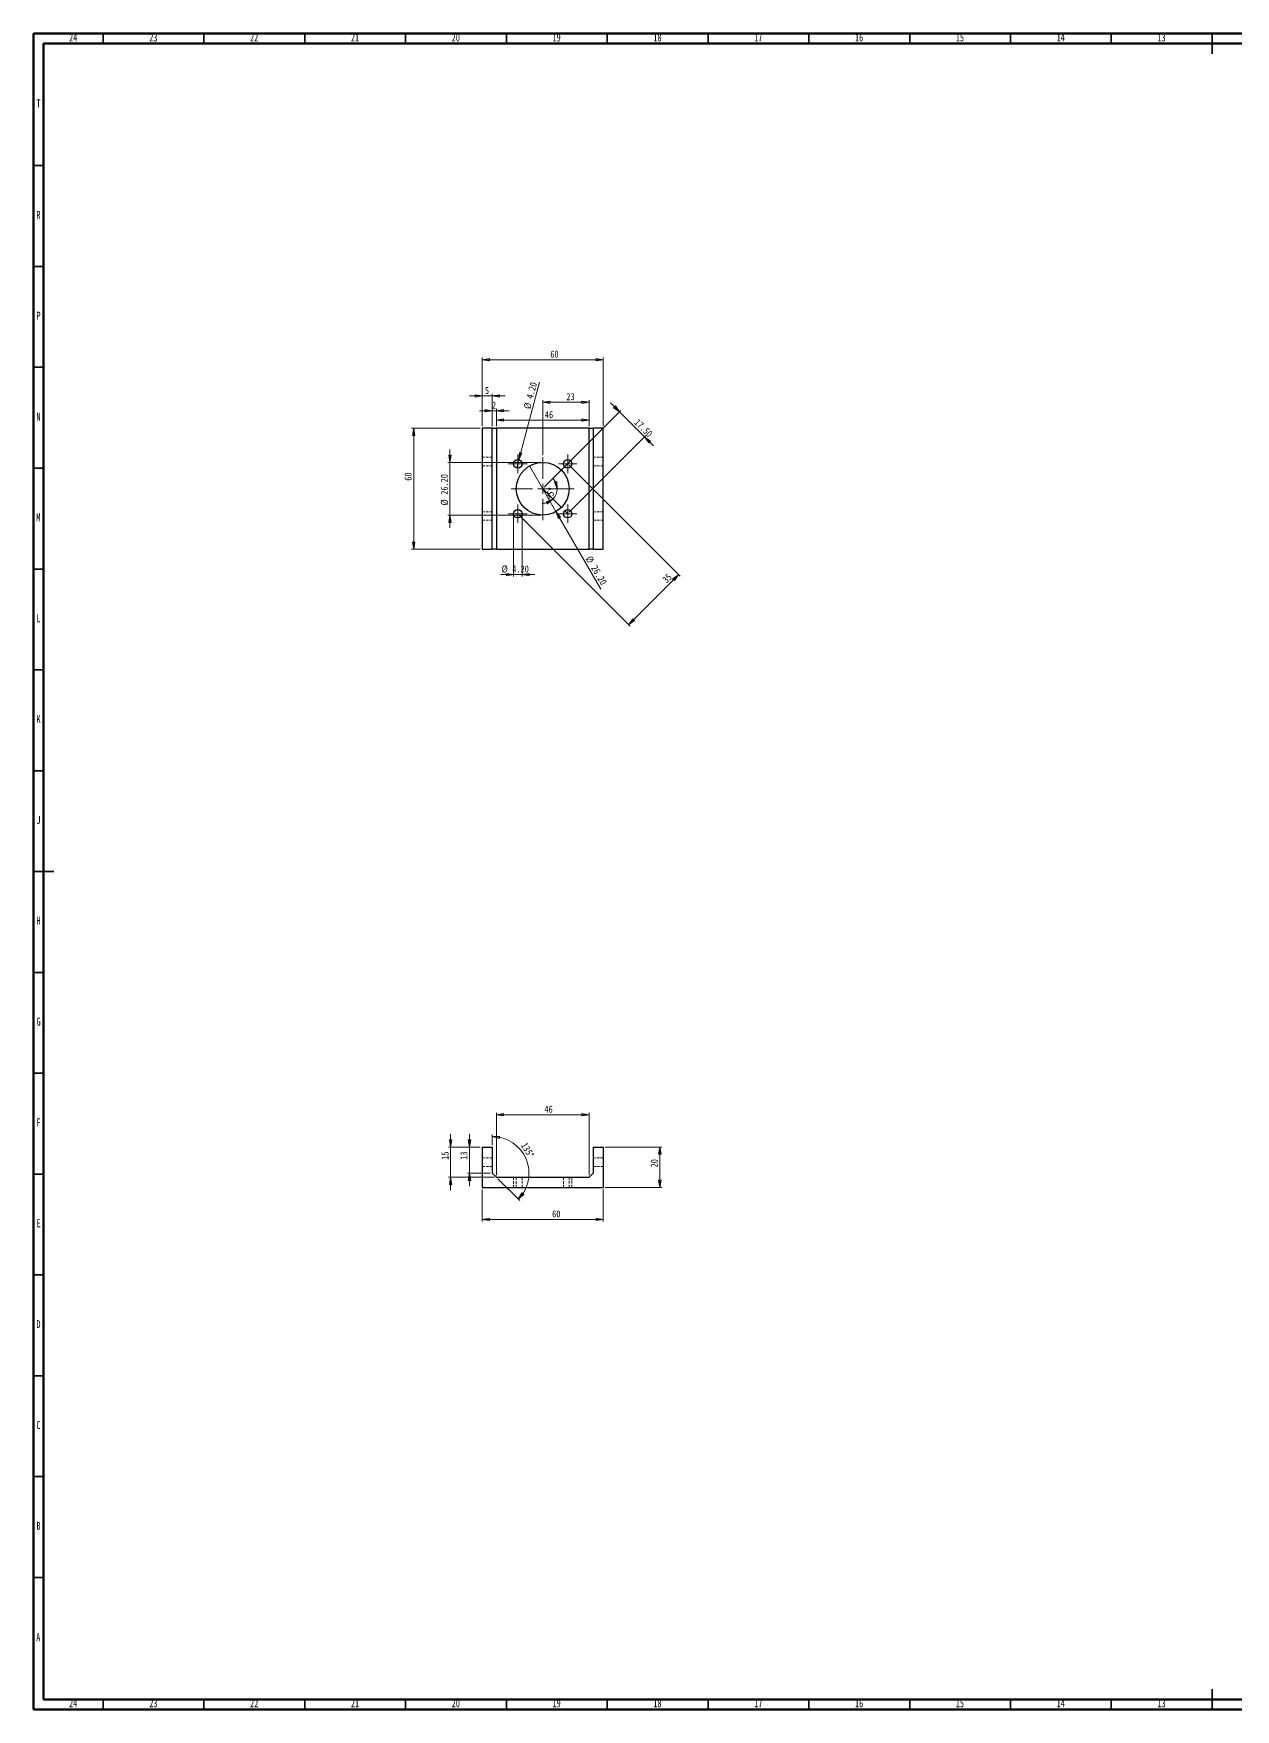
# Model space of a CAD drawing. Header units: millimetres. Extents: x 15 to 1184, y 5 to 836.
# Drawn here: x 15 to 611, y 5 to 836 of the extents above; entities that cross this region are included whole.
import ezdxf

# ---------------------------------------------------------------- set-up
doc = ezdxf.new("R2010")
doc.units = ezdxf.units.MM
doc.linetypes.add('CENTERX2', pattern=[20.32, 12.7, -2.54, 2.54, -2.54])
doc.linetypes.add('HIDDEN', pattern=[1.905, 1.27, -0.635])
doc.styles.add('SLDTEXTSTYLE2', font='TXT', dxfattribs={"width": 0.75})
doc.dimstyles.new('SLDDIMSTYLE0', dxfattribs={"dimtxt": 3.5, "dimasz": 3.556, "dimexe": 0, "dimexo": 0.0625, "dimgap": 0.875, "dimtad": 1, "dimrnd": 1e-09, "dimzin": 12, "dimdsep": 46, "dimtxsty": 'SLDTEXTSTYLE2', "dimblk1": 'CLOSED', "dimblk2": 'CLOSED', "dimsah": 1, "dimcen": 0.09, "dimadec": 0, "dimazin": 3, "dimtfac": 1, "dimtmove": 0, "dimatfit": 0, "dimldrblk": 'CLOSED', "dimfxl": 1, "dimfrac": 2, "dimtolj": 1, "dimtzin": 12, "dimarcsym": 0})
doc.dimstyles.new('SLDDIMSTYLE1', dxfattribs={"dimtxt": 3.5, "dimasz": 3.556, "dimexe": 0, "dimexo": 0.0625, "dimgap": 0.875, "dimtad": 1, "dimdec": 4, "dimzin": 12, "dimdsep": 46, "dimtxsty": 'SLDTEXTSTYLE2', "dimblk1": 'CLOSED', "dimblk2": 'CLOSED', "dimsah": 1, "dimcen": 0.09, "dimazin": 3, "dimtfac": 1, "dimtofl": 0, "dimtmove": 0, "dimatfit": 3, "dimldrblk": 'CLOSED', "dimfxl": 1, "dimfrac": 2, "dimtolj": 1, "dimtzin": 12, "dimarcsym": 0})
doc.dimstyles.new('SLDDIMSTYLE2', dxfattribs={"dimtxt": 3.5, "dimasz": 3.556, "dimexe": 0, "dimexo": 0.0625, "dimgap": 0.875, "dimtad": 1, "dimrnd": 1e-09, "dimzin": 12, "dimdsep": 46, "dimtxsty": 'SLDTEXTSTYLE2', "dimblk1": 'CLOSED', "dimblk2": 'CLOSED', "dimsah": 1, "dimcen": 0.09, "dimadec": 0, "dimazin": 3, "dimtfac": 1, "dimtofl": 0, "dimtmove": 0, "dimatfit": 3, "dimldrblk": 'CLOSED', "dimfxl": 1, "dimfrac": 2, "dimtolj": 1, "dimtzin": 12, "dimarcsym": 0})
doc.dimstyles.new('SLDDIMSTYLE3', dxfattribs={"dimtxt": 3.5, "dimasz": 3.556, "dimexe": 0, "dimexo": 0.0625, "dimgap": 0.875, "dimtad": 1, "dimrnd": 1e-09, "dimzin": 4, "dimdsep": 46, "dimtxsty": 'SLDTEXTSTYLE2', "dimblk1": 'CLOSED', "dimblk2": 'CLOSED', "dimsah": 1, "dimcen": 0.09, "dimadec": 0, "dimazin": 1, "dimtfac": 1, "dimtmove": 0, "dimatfit": 0, "dimldrblk": 'CLOSED', "dimfxl": 1, "dimfrac": 2, "dimtolj": 1, "dimtzin": 12, "dimarcsym": 0})
doc.dimstyles.new('SLDDIMSTYLE4', dxfattribs={"dimtxt": 3.5, "dimasz": 3.556, "dimexe": 0, "dimexo": 0.0625, "dimgap": 0.875, "dimtad": 1, "dimrnd": 1e-09, "dimzin": 4, "dimdsep": 46, "dimtxsty": 'SLDTEXTSTYLE2', "dimblk1": 'NONE', "dimblk2": 'CLOSED', "dimsah": 1, "dimcen": 0, "dimadec": 0, "dimazin": 1, "dimtfac": 1, "dimtmove": 0, "dimatfit": 3, "dimldrblk": 'NONE', "dimfxl": 1, "dimfrac": 2, "dimtolj": 1, "dimtzin": 12, "dimarcsym": 0})

# ---------------------------------------------------------------- blocks, each defined once
blk = doc.blocks.new('_Closed')
at = {"color": 0, "linetype": 'ByBlock', "lineweight": -2}
for p, q in [((-1, 0.166667), (0, 0)), ((-1, 0.166667), (-1, -0.166667)), ((0, 0), (-1, -0.166667)), ((0, 0), (-1, 0))]:
    blk.add_line(p, q, dxfattribs=at)
blk = doc.blocks.new('_D')
at = {"color": 7, "linetype": 'Continuous', "lineweight": 18}
for p, q in [((298.52, 283.89), (326.59, 283.89)), ((325.59, 283.89), (325.59, 263.89)), ((298.52, 263.89), (326.59, 263.89))]:
    blk.add_line(p, q, dxfattribs=at)
at = {"color": 7, "linetype": 'Continuous', "lineweight": 18, "xscale": 3.556, "yscale": 3.556}
for p, rotation in [((325.59, 283.89), 90), ((325.59, 263.89), 270)]:
    blk.add_blockref('_Closed', p, dxfattribs=dict(at, rotation=rotation))
at = {"color": 7, "linetype": 'Continuous', "lineweight": 18, "insert": (321.08, 273.77), "char_height": 3.5, "attachment_point": 1, "rotation": 90, "style": 'SLDTEXTSTYLE2'}
blk.add_mtext('20', dxfattribs=at)
blk = doc.blocks.new('_D_1')
at = {"color": 7, "linetype": 'Continuous', "lineweight": 18}
for p, q in [((236.53, 283.89), (220.84, 283.89)), ((221.84, 283.89), (221.84, 290.24)), ((221.84, 268.89), (221.84, 283.89)), ((243.53, 268.89), (220.84, 268.89)), ((221.84, 268.89), (221.84, 262.54))]:
    blk.add_line(p, q, dxfattribs=at)
at = {"color": 7, "linetype": 'Continuous', "lineweight": 18, "xscale": 3.556, "yscale": 3.556}
for p, rotation in [((221.84, 283.89), 270), ((221.84, 268.89), 90)]:
    blk.add_blockref('_Closed', p, dxfattribs=dict(at, rotation=rotation))
at = {"color": 7, "linetype": 'Continuous', "lineweight": 18, "insert": (217.32, 277.55), "char_height": 3.5, "attachment_point": 1, "rotation": 90, "style": 'SLDTEXTSTYLE2'}
blk.add_mtext('15', dxfattribs=at)
blk = doc.blocks.new('_D_2')
at = {"color": 7, "linetype": 'Continuous', "lineweight": 18}
for p, q in [((236.53, 283.89), (230.2, 283.89)), ((231.2, 283.89), (231.2, 290.24)), ((231.2, 283.89), (231.2, 270.89)), ((241.53, 270.89), (230.2, 270.89)), ((231.2, 270.89), (231.2, 264.54))]:
    blk.add_line(p, q, dxfattribs=at)
at = {"color": 7, "linetype": 'Continuous', "lineweight": 18, "xscale": 3.556, "yscale": 3.556}
for p, rotation in [((231.2, 283.89), 270), ((231.2, 270.89), 90)]:
    blk.add_blockref('_Closed', p, dxfattribs=dict(at, rotation=rotation))
at = {"color": 7, "linetype": 'Continuous', "lineweight": 18, "insert": (226.68, 277.55), "char_height": 3.5, "attachment_point": 1, "rotation": 90, "style": 'SLDTEXTSTYLE2'}
blk.add_mtext('13', dxfattribs=at)
blk = doc.blocks.new('_D_3')
at = {"color": 7, "linetype": 'Continuous', "lineweight": 18}
for p, q in [((242.53, 284.89), (242.53, 290.08)), ((245.23, 268.18), (256.1, 257.32))]:
    blk.add_line(p, q, dxfattribs=at)
blk.add_arc((242.53, 270.89), 18.19, 315, 90, dxfattribs=at)
at = {"color": 7, "linetype": 'Continuous', "lineweight": 18, "xscale": 3.556, "yscale": 3.556}
for p, rotation in [((242.53, 289.08), 174.4706575864), ((255.39, 258.02), 230.5293424136)]:
    blk.add_blockref('_Closed', p, dxfattribs=dict(at, rotation=rotation))
at = {"color": 7, "linetype": 'Continuous', "lineweight": 18, "insert": (259.63, 286.58), "char_height": 3.5, "attachment_point": 1, "rotation": 300.55292, "style": 'SLDTEXTSTYLE2'}
blk.add_mtext('135°', dxfattribs=at)
blk = doc.blocks.new('_D_4')
at = {"color": 7, "linetype": 'Continuous', "lineweight": 18}
for p, q in [((244.53, 269.89), (244.53, 300.89)), ((244.53, 299.89), (290.52, 299.89)), ((290.52, 269.89), (290.52, 300.89))]:
    blk.add_line(p, q, dxfattribs=at)
at = {"color": 7, "linetype": 'Continuous', "lineweight": 18, "xscale": 3.556, "yscale": 3.556, "rotation": 180}
blk.add_blockref('_Closed', (244.53, 299.89), dxfattribs=at)
at = {"color": 7, "linetype": 'Continuous', "lineweight": 18, "xscale": 3.556, "yscale": 3.556}
blk.add_blockref('_Closed', (290.52, 299.89), dxfattribs=at)
at = {"color": 7, "linetype": 'Continuous', "lineweight": 18, "insert": (268.4, 304.4), "char_height": 3.5, "attachment_point": 1, "style": 'SLDTEXTSTYLE2'}
blk.add_mtext('46', dxfattribs=at)
blk = doc.blocks.new('_D_5')
at = {"color": 7, "linetype": 'Continuous', "lineweight": 18}
for p, q in [((237.53, 262.89), (237.53, 246.97)), ((297.52, 262.89), (297.52, 246.97)), ((237.53, 247.97), (297.52, 247.97))]:
    blk.add_line(p, q, dxfattribs=at)
at = {"color": 7, "linetype": 'Continuous', "lineweight": 18, "xscale": 3.556, "yscale": 3.556, "rotation": 180}
blk.add_blockref('_Closed', (237.53, 247.97), dxfattribs=at)
at = {"color": 7, "linetype": 'Continuous', "lineweight": 18, "xscale": 3.556, "yscale": 3.556}
blk.add_blockref('_Closed', (297.52, 247.97), dxfattribs=at)
at = {"color": 7, "linetype": 'Continuous', "lineweight": 18, "insert": (272.2, 252.48), "char_height": 3.5, "attachment_point": 1, "style": 'SLDTEXTSTYLE2'}
blk.add_mtext('60', dxfattribs=at)
blk = doc.blocks.new('_D_6')
at = {"color": 7, "linetype": 'Continuous', "lineweight": 18}
for start, end in [(0, 47.13946), (315, 0), (267.86054, 315)]:
    blk.add_arc((267.52, 610.29), 7.18, start, end, dxfattribs=at)
at = {"color": 7, "linetype": 'Continuous', "lineweight": 18, "xscale": 3.556, "yscale": 3.556}
for p, rotation in [((274.71, 610.29), 283.167129695), ((272.6, 605.21), 31.832870305)]:
    blk.add_blockref('_Closed', p, dxfattribs=dict(at, rotation=rotation))
at = {"color": 7, "linetype": 'Continuous', "lineweight": 18, "insert": (268.53, 605.99), "char_height": 3.5, "attachment_point": 1, "rotation": 65.91898, "style": 'SLDTEXTSTYLE2'}
blk.add_mtext('45°', dxfattribs=at)
blk = doc.blocks.new('_D_7')
at = {"color": 7, "linetype": 'Continuous', "lineweight": 18}
for p, q in [((268.23, 611), (306.34, 649.1)), ((305.63, 648.4), (301.14, 652.89)), ((305.63, 648.4), (318.01, 636.02)), ((280.61, 598.62), (318.71, 636.73)), ((318.01, 636.02), (322.5, 631.53))]:
    blk.add_line(p, q, dxfattribs=at)
at = {"color": 7, "linetype": 'Continuous', "lineweight": 18, "xscale": 3.556, "yscale": 3.556}
for p, rotation in [((305.63, 648.4), 315), ((318.01, 636.02), 135)]:
    blk.add_blockref('_Closed', p, dxfattribs=dict(at, rotation=rotation))
at = {"color": 7, "linetype": 'Continuous', "lineweight": 18, "insert": (315.1, 645.31), "char_height": 3.5, "attachment_point": 1, "rotation": 315, "style": 'SLDTEXTSTYLE2'}
blk.add_mtext('17.50', dxfattribs=at)
blk = doc.blocks.new('_D_8')
at = {"color": 7, "linetype": 'Continuous', "lineweight": 18}
for p, q in [((236.53, 640.29), (202.53, 640.29)), ((203.53, 640.29), (203.53, 580.29)), ((236.53, 580.29), (202.53, 580.29))]:
    blk.add_line(p, q, dxfattribs=at)
at = {"color": 7, "linetype": 'Continuous', "lineweight": 18, "xscale": 3.556, "yscale": 3.556}
for p, rotation in [((203.53, 640.29, -10), 90), ((203.53, 580.29, -10), 270)]:
    blk.add_blockref('_Closed', p, dxfattribs=dict(at, rotation=rotation))
at = {"color": 7, "linetype": 'Continuous', "lineweight": 18, "insert": (199.01, 614.26), "char_height": 3.5, "attachment_point": 1, "rotation": 90, "style": 'SLDTEXTSTYLE2'}
blk.add_mtext('60', dxfattribs=at)
blk = doc.blocks.new('_D_9')
at = {"color": 7, "linetype": 'Continuous', "lineweight": 18}
for p, q in [((237.53, 641.29), (237.53, 675.29)), ((237.53, 674.29), (297.52, 674.29)), ((297.52, 641.29), (297.52, 675.29))]:
    blk.add_line(p, q, dxfattribs=at)
at = {"color": 7, "linetype": 'Continuous', "lineweight": 18, "xscale": 3.556, "yscale": 3.556, "rotation": 180}
blk.add_blockref('_Closed', (237.53, 674.29, -10), dxfattribs=at)
at = {"color": 7, "linetype": 'Continuous', "lineweight": 18, "xscale": 3.556, "yscale": 3.556}
blk.add_blockref('_Closed', (297.52, 674.29, -10), dxfattribs=at)
at = {"color": 7, "linetype": 'Continuous', "lineweight": 18, "insert": (271.28, 678.8), "char_height": 3.5, "attachment_point": 1, "style": 'SLDTEXTSTYLE2'}
blk.add_mtext('60', dxfattribs=at)
blk = doc.blocks.new('_D_10')
at = {"color": 7, "linetype": 'Continuous', "lineweight": 18}
for p, q in [((237.53, 641.29), (237.53, 657.29)), ((242.53, 641.29), (242.53, 657.29)), ((237.53, 656.29), (231.18, 656.29)), ((242.53, 656.29), (237.53, 656.29)), ((242.53, 656.29), (248.88, 656.29))]:
    blk.add_line(p, q, dxfattribs=at)
at = {"color": 7, "linetype": 'Continuous', "lineweight": 18, "xscale": 3.556, "yscale": 3.556}
blk.add_blockref('_Closed', (237.53, 656.29, -10), dxfattribs=at)
at = {"color": 7, "linetype": 'Continuous', "lineweight": 18, "xscale": 3.556, "yscale": 3.556, "rotation": 180}
blk.add_blockref('_Closed', (242.53, 656.29, -10), dxfattribs=at)
at = {"color": 7, "linetype": 'Continuous', "lineweight": 18, "insert": (238.88, 660.8), "char_height": 3.5, "attachment_point": 1, "style": 'SLDTEXTSTYLE2'}
blk.add_mtext('5', dxfattribs=at)
blk = doc.blocks.new('_D_11')
at = {"color": 7, "linetype": 'Continuous', "lineweight": 18}
for p, q in [((242.53, 648.99), (236.18, 648.99)), ((242.53, 641.29), (242.53, 649.99)), ((242.53, 648.99), (244.53, 648.99)), ((244.53, 641.29), (244.53, 649.99)), ((244.53, 648.99), (250.88, 648.99))]:
    blk.add_line(p, q, dxfattribs=at)
at = {"color": 7, "linetype": 'Continuous', "lineweight": 18, "xscale": 3.556, "yscale": 3.556}
blk.add_blockref('_Closed', (242.53, 648.99, -10), dxfattribs=at)
at = {"color": 7, "linetype": 'Continuous', "lineweight": 18, "xscale": 3.556, "yscale": 3.556, "rotation": 180}
blk.add_blockref('_Closed', (244.53, 648.99, -10), dxfattribs=at)
at = {"color": 7, "linetype": 'Continuous', "lineweight": 18, "insert": (242.37, 653.5), "char_height": 3.5, "attachment_point": 1, "style": 'SLDTEXTSTYLE2'}
blk.add_mtext('2', dxfattribs=at)
blk = doc.blocks.new('_D_12')
at = {"color": 7, "linetype": 'Continuous', "lineweight": 18}
for p, q in [((244.53, 641.29), (244.53, 645.33)), ((244.53, 644.33), (290.52, 644.33)), ((290.52, 641.29), (290.52, 645.33))]:
    blk.add_line(p, q, dxfattribs=at)
at = {"color": 7, "linetype": 'Continuous', "lineweight": 18, "xscale": 3.556, "yscale": 3.556, "rotation": 180}
blk.add_blockref('_Closed', (244.53, 644.33, -10), dxfattribs=at)
at = {"color": 7, "linetype": 'Continuous', "lineweight": 18, "xscale": 3.556, "yscale": 3.556}
blk.add_blockref('_Closed', (290.52, 644.33, -10), dxfattribs=at)
at = {"color": 7, "linetype": 'Continuous', "lineweight": 18, "insert": (268.6, 648.84), "char_height": 3.5, "attachment_point": 1, "style": 'SLDTEXTSTYLE2'}
blk.add_mtext('46', dxfattribs=at)
blk = doc.blocks.new('_D_13')
at = {"color": 7, "linetype": 'Continuous', "lineweight": 18}
for p, q in [((266.52, 623.39), (220.53, 623.39)), ((221.53, 623.39), (221.53, 629.74)), ((221.53, 623.39), (221.53, 597.19)), ((266.52, 597.19), (220.53, 597.19)), ((221.53, 597.19), (221.53, 590.84))]:
    blk.add_line(p, q, dxfattribs=at)
at = {"color": 7, "linetype": 'Continuous', "lineweight": 18, "xscale": 3.556, "yscale": 3.556}
for p, rotation in [((221.53, 623.39, -10), 270), ((221.53, 597.19, -10), 90)]:
    blk.add_blockref('_Closed', p, dxfattribs=dict(at, rotation=rotation))
at = {"color": 7, "linetype": 'Continuous', "lineweight": 18, "char_height": 3.5, "attachment_point": 1, "rotation": 90, "style": 'SLDTEXTSTYLE2'}
for s, insert in [('26.20', (216.96, 607.3)), ('%%c', (217.01, 602.02))]:
    blk.add_mtext(s, dxfattribs=dict(at, insert=insert))
blk = doc.blocks.new('_D_14')
at = {"color": 7, "linetype": 'Continuous', "lineweight": 18}
for q in [(265.99, 663.1), (254.61, 620.64)]:
    blk.add_line((255.69, 624.69), q, dxfattribs=at)
at = {"color": 7, "linetype": 'Continuous', "lineweight": 18, "xscale": 3.556, "yscale": 3.556, "rotation": 255}
blk.add_blockref('_Closed', (255.69, 624.69, -10), dxfattribs=at)
at = {"color": 7, "linetype": 'Continuous', "lineweight": 18, "char_height": 3.5, "attachment_point": 1, "rotation": 75, "style": 'SLDTEXTSTYLE2'}
for s, insert in [('4.20', (259.24, 655.54)), ('%%c', (257.93, 650.43))]:
    blk.add_mtext(s, dxfattribs=dict(at, insert=insert))
blk = doc.blocks.new('_None')
blk = doc.blocks.new('_D_15')
at = {"color": 7, "linetype": 'Continuous', "lineweight": 18}
for p, q in [((267.52, 626.89), (267.52, 654.2)), ((267.52, 653.2), (290.52, 653.2)), ((290.52, 641.29), (290.52, 654.2))]:
    blk.add_line(p, q, dxfattribs=at)
at = {"color": 7, "linetype": 'Continuous', "lineweight": 18, "xscale": 3.556, "yscale": 3.556, "rotation": 180}
blk.add_blockref('_Closed', (267.52, 653.2, -10), dxfattribs=at)
at = {"color": 7, "linetype": 'Continuous', "lineweight": 18, "xscale": 3.556, "yscale": 3.556}
blk.add_blockref('_Closed', (290.52, 653.2, -10), dxfattribs=at)
at = {"color": 7, "linetype": 'Continuous', "lineweight": 18, "insert": (279.26, 657.71), "char_height": 3.5, "attachment_point": 1, "style": 'SLDTEXTSTYLE2'}
blk.add_mtext('23', dxfattribs=at)
blk = doc.blocks.new('_D_16')
at = {"color": 7, "linetype": 'Continuous', "lineweight": 18}
for p, q in [((280.61, 621.96), (335.61, 566.96)), ((255.86, 597.21), (310.86, 542.21)), ((310.15, 542.92), (334.9, 567.66))]:
    blk.add_line(p, q, dxfattribs=at)
at = {"color": 7, "linetype": 'Continuous', "lineweight": 18, "xscale": 3.556, "yscale": 3.556}
for p, rotation in [((334.9, 567.66, -10), 45), ((310.15, 542.92, -10), 225)]:
    blk.add_blockref('_Closed', p, dxfattribs=dict(at, rotation=rotation))
at = {"color": 7, "linetype": 'Continuous', "lineweight": 18, "insert": (326.51, 565.65), "char_height": 3.5, "attachment_point": 1, "rotation": 45, "style": 'SLDTEXTSTYLE2'}
blk.add_mtext('35', dxfattribs=at)
blk = doc.blocks.new('_D_17')
at = {"color": 7, "linetype": 'Continuous', "lineweight": 18}
for p, q in [((253.05, 596.92), (253.05, 566.73)), ((257.25, 596.92), (257.25, 566.73)), ((253.05, 567.73), (246.7, 567.73)), ((253.05, 567.73), (257.25, 567.73)), ((257.25, 567.73), (263.6, 567.73))]:
    blk.add_line(p, q, dxfattribs=at)
at = {"color": 7, "linetype": 'Continuous', "lineweight": 18, "xscale": 3.556, "yscale": 3.556}
blk.add_blockref('_Closed', (253.05, 567.73, -10), dxfattribs=at)
at = {"color": 7, "linetype": 'Continuous', "lineweight": 18, "xscale": 3.556, "yscale": 3.556, "rotation": 180}
blk.add_blockref('_Closed', (257.25, 567.73, -10), dxfattribs=at)
at = {"color": 7, "linetype": 'Continuous', "lineweight": 18, "char_height": 3.5, "attachment_point": 1, "style": 'SLDTEXTSTYLE2'}
for s, insert in [('%%c', (247.14, 572.24)), ('4.20', (252.42, 572.29))]:
    blk.add_mtext(s, dxfattribs=dict(at, insert=insert))
blk = doc.blocks.new('_D_18')
at = {"color": 7, "linetype": 'Continuous', "lineweight": 18}
for q in [(260.98, 621.63), (296.29, 560.47)]:
    blk.add_line((274.07, 598.95), q, dxfattribs=at)
at = {"color": 7, "linetype": 'Continuous', "lineweight": 18, "xscale": 3.556, "yscale": 3.556, "rotation": 120}
blk.add_blockref('_Closed', (274.07, 598.95, -10), dxfattribs=at)
at = {"color": 7, "linetype": 'Continuous', "lineweight": 18, "char_height": 3.5, "attachment_point": 1, "rotation": 300, "style": 'SLDTEXTSTYLE2'}
for s, insert in [('%%c', (291.73, 577.38)), ('26.20', (294.42, 572.83))]:
    blk.add_mtext(s, dxfattribs=dict(at, insert=insert))
blk = doc.blocks.new('SW_CENTERMARKSYMBOL_0')
at = {"color": 0, "linetype": 'Continuous', "lineweight": 0}
for p, q in [((0, 5), (0, 15.6)), ((-5, 0), (-15.6, 0)), ((0, 0), (-2.5, 0)), ((0, 0), (0, 2.5)), ((0, 0), (0, -2.5)), ((0, 0), (2.5, 0)), ((5, 0), (15.6, 0)), ((0, -5), (0, -15.6))]:
    blk.add_line(p, q, dxfattribs=at)
blk = doc.blocks.new('SW_CENTERMARKSYMBOL_1')
at = {"color": 0, "linetype": 'Continuous', "lineweight": 0}
for p, q in [((-2.5, 0), (-4.6, 0)), ((0, 0), (-2.5, 0)), ((0, 2.5), (0, 4.6)), ((0, 0), (0, 2.5)), ((0, 0), (0, -2.5)), ((0, 0), (2.5, 0)), ((2.5, 0), (4.6, 0)), ((0, -2.5), (0, -4.6))]:
    blk.add_line(p, q, dxfattribs=at)
blk = doc.blocks.new('SW_CENTERMARKSYMBOL_2')
at = {"color": 0, "linetype": 'Continuous', "lineweight": 0}
for p, q in [((-2.5, 0), (-4.6, 0)), ((0, 0), (-2.5, 0)), ((0, 2.5), (0, 4.6)), ((0, 0), (0, 2.5)), ((0, 0), (0, -2.5)), ((0, 0), (2.5, 0)), ((2.5, 0), (4.6, 0)), ((0, -2.5), (0, -4.6))]:
    blk.add_line(p, q, dxfattribs=at)
blk = doc.blocks.new('SW_CENTERMARKSYMBOL_3')
at = {"color": 0, "linetype": 'Continuous', "lineweight": 0}
for p, q in [((-2.5, 0), (-4.6, 0)), ((0, 0), (-2.5, 0)), ((0, 2.5), (0, 4.6)), ((0, 0), (0, 2.5)), ((0, 0), (0, -2.5)), ((0, 0), (2.5, 0)), ((2.5, 0), (4.6, 0)), ((0, -2.5), (0, -4.6))]:
    blk.add_line(p, q, dxfattribs=at)
blk = doc.blocks.new('SW_CENTERMARKSYMBOL_4')
at = {"color": 0, "linetype": 'Continuous', "lineweight": 0}
for p, q in [((-2.5, 0), (-4.6, 0)), ((0, 0), (-2.5, 0)), ((0, 2.5), (0, 4.6)), ((0, 0), (0, 2.5)), ((0, 0), (0, -2.5)), ((0, 0), (2.5, 0)), ((2.5, 0), (4.6, 0)), ((0, -2.5), (0, -4.6))]:
    blk.add_line(p, q, dxfattribs=at)

msp = doc.modelspace()

# ---------------------------------------------------------------- linework, layer by layer
at = {"color": 7, "linetype": 'Continuous', "lineweight": 70}
for p, q in [((15, 5), (15, 836)), ((15, 836), (1184, 836)), ((20, 10), (20, 831)), ((20, 831), (1179, 831)), ((1179, 10), (20, 10)), ((1184, 5), (15, 5))]:
    msp.add_line(p, q, dxfattribs=at)
at = {"color": 7, "linetype": 'Continuous', "lineweight": 35}
for p, q in [((49.5, 831), (49.5, 836)), ((99.5, 831), (99.5, 836)), ((149.5, 831), (149.5, 836)), ((199.5, 831), (199.5, 836)), ((249.5, 831), (249.5, 836)), ((299.5, 831), (299.5, 836)), ((349.5, 831), (349.5, 836)), ((399.5, 831), (399.5, 836)), ((449.5, 831), (449.5, 836)), ((499.5, 831), (499.5, 836)), ((549.5, 831), (549.5, 836)), ((599.5, 836.001), (599.5, 825.999)), ((599.5, 831), (599.5, 836)), ((20, 770.5), (15, 770.5)), ((20, 720.5), (15, 720.5)), ((20, 670.5), (15, 670.5)), ((20, 620.5), (15, 620.5)), ((20, 570.5), (15, 570.5)), ((20, 520.5), (15, 520.5)), ((20, 470.5), (15, 470.5)), ((14.999, 420.5), (25.001, 420.5)), ((20, 420.5), (15, 420.5)), ((20, 370.5), (15, 370.5)), ((20, 320.5), (15, 320.5)), ((20, 270.5), (15, 270.5)), ((20, 220.5), (15, 220.5)), ((20, 170.5), (15, 170.5)), ((20, 120.5), (15, 120.5)), ((20, 70.5), (15, 70.5)), ((49.5, 10), (49.5, 5)), ((99.5, 10), (99.5, 5)), ((149.5, 10), (149.5, 5)), ((199.5, 10), (199.5, 5)), ((249.5, 10), (249.5, 5)), ((299.5, 10), (299.5, 5)), ((349.5, 10), (349.5, 5)), ((399.5, 10), (399.5, 5)), ((449.5, 10), (449.5, 5)), ((499.5, 10), (499.5, 5)), ((549.5, 10), (549.5, 5)), ((599.5, 4.999), (599.5, 15.001)), ((599.5, 10), (599.5, 5))]:
    msp.add_line(p, q, dxfattribs=at)
at = {"color": 7, "linetype": 'Continuous', "lineweight": 25}
for p, q in [((242.525, 640.29), (237.525, 640.29)), ((237.525, 640.29), (237.525, 580.29)), ((242.525, 580.29), (242.525, 640.29)), ((242.525, 640.29), (244.525, 640.29)), ((244.525, 640.29), (244.525, 580.29)), ((290.525, 640.29), (244.525, 640.29)), ((290.525, 580.29), (290.525, 640.29)), ((290.525, 640.29), (292.525, 640.29)), ((292.525, 640.29), (292.525, 580.29)), ((297.525, 640.29), (292.525, 640.29)), ((297.525, 580.29), (297.525, 640.29)), ((237.525, 580.29), (242.525, 580.29)), ((244.525, 580.29), (242.525, 580.29)), ((244.525, 580.29), (290.525, 580.29)), ((292.525, 580.29), (290.525, 580.29)), ((292.525, 580.29), (297.525, 580.29)), ((237.525, 283.89), (242.525, 283.89)), ((237.525, 283.89), (237.525, 263.89)), ((242.525, 283.89), (242.525, 270.89)), ((292.525, 283.89), (297.525, 283.89)), ((292.525, 283.89), (292.525, 270.89)), ((297.525, 283.89), (297.525, 263.89)), ((244.525, 268.89), (242.525, 270.89)), ((244.525, 268.89), (290.525, 268.89)), ((292.525, 270.89), (290.525, 268.89)), ((237.525, 263.89), (297.525, 263.89))]:
    msp.add_line(p, q, dxfattribs=at)
at = {"color": 7, "linetype": 'HIDDEN', "lineweight": 18}
for p, q in [((242.525, 625.89), (237.525, 625.89)), ((297.525, 625.89), (292.525, 625.89)), ((237.525, 621.69), (242.525, 621.69)), ((292.525, 621.69), (297.525, 621.69)), ((242.525, 598.89), (237.525, 598.89)), ((297.525, 598.89), (292.525, 598.89)), ((237.525, 594.69), (242.525, 594.69)), ((292.525, 594.69), (297.525, 594.69)), ((242.525, 278.49), (237.525, 278.49)), ((237.525, 274.29), (242.525, 274.29)), ((297.525, 278.49), (292.525, 278.49)), ((292.525, 274.29), (297.525, 274.29)), ((253.05063, 268.89), (253.05063, 263.89)), ((254.425, 268.89), (254.425, 263.89)), ((257.25063, 263.89), (257.25063, 268.89)), ((277.79937, 268.89), (277.79937, 263.89)), ((280.625, 263.89), (280.625, 268.89)), ((281.99937, 263.89), (281.99937, 268.89))]:
    msp.add_line(p, q, dxfattribs=at)
at = {"color": 7, "linetype": 'CENTERX2', "lineweight": 18}
for q in [(279.89937, 597.91563), (280.625, 610.29)]:
    msp.add_line((267.525, 610.29), q, dxfattribs=at)
at = {"color": 7, "linetype": 'Continuous', "lineweight": 25}
for centre, radius in [((255.15063, 622.66437), 2.1), ((267.525, 610.29), 13.1), ((279.89937, 622.66437), 2.1), ((255.15063, 597.91563), 2.1), ((279.89937, 597.91563), 2.1)]:
    msp.add_circle(centre, radius, dxfattribs=at)

# ---------------------------------------------------------------- block references
at = {"color": 7, "linetype": 'Continuous', "lineweight": 0}
for name, p in [('SW_CENTERMARKSYMBOL_3', (255.15063, 622.66437)), ('SW_CENTERMARKSYMBOL_0', (267.525, 610.29)), ('SW_CENTERMARKSYMBOL_4', (279.89937, 622.66437)), ('SW_CENTERMARKSYMBOL_1', (255.15063, 597.91563)), ('SW_CENTERMARKSYMBOL_2', (279.89937, 597.91563))]:
    msp.add_blockref(name, p, dxfattribs=at)

# ---------------------------------------------------------------- texts
at = {"color": 7, "linetype": 'Continuous', "lineweight": 0, "char_height": 3.96875, "attachment_point": 2, "style": 'SLDTEXTSTYLE2'}
for s, insert in [('24', (34.67007, 836.06015)), ('23', (74.42007, 836.06015)), ('22', (124.42007, 836.06015)), ('21', (174.42007, 836.06015)), ('20', (224.42007, 836.06015)), ('19', (274.42007, 836.06015)), ('18', (324.42007, 836.06015)), ('17', (374.42007, 836.06015)), ('16', (424.42007, 836.06015)), ('15', (474.42007, 836.06015)), ('14', (524.42007, 836.06015)), ('13', (574.42007, 836.06015)), ('T', (17.48806, 803.31015)), ('R', (17.44442, 748.06015)), ('P', (17.48484, 698.06015)), ('N', (17.46371, 648.06015)), ('M', (17.36174, 598.06015)), ('L', (17.45452, 548.06015)), ('K', (17.48852, 498.06015)), ('J', (17.46509, 448.06015)), ('H', (17.49035, 398.06015)), ('G', (17.48668, 348.06015)), ('F', (17.45774, 298.06015)), ('E', (17.50781, 248.06015)), ('D', (17.45269, 198.06015)), ('C', (17.45866, 148.06015)), ('B', (17.4706, 98.06015)), ('A', (17.33969, 42.81015)), ('24', (34.67007, 10.06015)), ('23', (74.42007, 10.06015)), ('22', (124.42007, 10.06015)), ('21', (174.42007, 10.06015)), ('20', (224.42007, 10.06015)), ('19', (274.42007, 10.06015)), ('18', (324.42007, 10.06015)), ('17', (374.42007, 10.06015)), ('16', (424.42007, 10.06015)), ('15', (474.42007, 10.06015)), ('14', (524.42007, 10.06015)), ('13', (574.42007, 10.06015))]:
    msp.add_mtext(s, dxfattribs=dict(at, insert=insert))

# ---------------------------------------------------------------- dimensions: what is measured, and where the dimension line sits
at = {"color": 7, "linetype": 'Continuous', "lineweight": 18}
for base, p1, p2, dimstyle, picture, middle in [((297.525, 674.29), (237.525, 640.29), (297.525, 640.29), 'SLDDIMSTYLE2', '_D_9', (273.86915, 674.29)), ((237.525, 656.29), (242.525, 640.29), (237.525, 640.29), 'SLDDIMSTYLE0', '_D_10', (240.17141, 656.29)), ((290.525, 653.20222), (267.525, 625.89), (290.525, 640.29), 'SLDDIMSTYLE2', '_D_15', (281.84245, 653.20222)), ((244.525, 648.99171), (242.525, 640.29), (244.525, 640.29), 'SLDDIMSTYLE0', '_D_11', (243.66592, 648.99171)), ((290.525, 644.33237), (244.525, 640.29), (290.525, 640.29), 'SLDDIMSTYLE2', '_D_12', (271.18516, 644.33237)), ((290.525, 299.89), (244.525, 268.89), (290.525, 268.89), 'SLDDIMSTYLE2', '_D_4', (270.98377, 299.89)), ((297.525, 247.96967), (237.525, 263.89), (297.525, 263.89), 'SLDDIMSTYLE2', '_D_5', (274.78223, 247.96967))]:
    dim = msp.add_linear_dim(base=base, p1=p1, p2=p2, dimstyle=dimstyle, dxfattribs=at)
    dim.commit()
    dim.dimension.update_dxf_attribs({"geometry": picture, "text_midpoint": middle, "dimtype": 160})
for p1, p2, picture, middle in [((254.60711, 620.63592), (255.69415, 624.69281), '_D_14', (264.1606, 656.29001)), ((260.975, 621.63493), (274.075, 598.94507), '_D_18', (292.09781, 567.72867))]:
    dim = msp.add_diameter_dim_2p(p1=p1, p2=p2, dimstyle='SLDDIMSTYLE4', dxfattribs=at)
    dim.commit()
    dim.dimension.update_dxf_attribs({"geometry": picture, "text_midpoint": middle, "dimtype": 163})
for base, p1, p2, angle, dimstyle, picture, middle in [((318.00711, 636.02338), (267.525, 610.29), (279.89937, 597.91563), 315, 'SLDDIMSTYLE3', '_D_7', (316.02347, 638.00702)), ((203.525, 580.29), (237.525, 640.29), (237.525, 580.29), 90, 'SLDDIMSTYLE2', '_D_8', (203.525, 616.8435)), ((334.89937, 567.66437), (255.15063, 597.91563), (279.89937, 622.66437), 45, 'SLDDIMSTYLE2', '_D_16', (331.525, 564.29)), ((221.83637, 283.89), (244.525, 268.89), (237.525, 283.89), 90, 'SLDDIMSTYLE0', '_D_1', (221.83637, 280.13889)), ((231.19625, 270.89), (237.525, 283.89), (242.525, 270.89), 90, 'SLDDIMSTYLE0', '_D_2', (231.19625, 280.13889)), ((325.5925, 263.89), (297.525, 283.89), (297.525, 263.89), 90, 'SLDDIMSTYLE0', '_D', (325.5925, 276.35735))]:
    dim = msp.add_linear_dim(base=base, p1=p1, p2=p2, angle=angle, dimstyle=dimstyle, dxfattribs=at)
    dim.commit()
    dim.dimension.update_dxf_attribs({"geometry": picture, "text_midpoint": middle, "dimtype": 160})
dim = msp.add_linear_dim(base=(221.525, 597.19), p1=(267.525, 623.39), p2=(267.525, 597.19), angle=90, text='%%c<>', dimstyle='SLDDIMSTYLE3', dxfattribs=at)
dim.commit()
dim.dimension.update_dxf_attribs({"geometry": '_D_13', "text_midpoint": (221.525, 610.48163), "dimtype": 160})
for base, line1, line2, picture, middle in [((274.16234, 607.54073), ((267.525, 610.29), (279.89937, 597.91563)), ((283.125, 610.29), (251.925, 610.29)), '_D_6', (274.08396, 607.35864)), ((259.33454, 277.85274), ((244.525, 268.89), (242.525, 270.89)), ((242.525, 283.89), (242.525, 270.89)), '_D_3', (258.19339, 280.13889))]:
    dim = msp.add_angular_dim_2l(base=base, line1=line1, line2=line2, dimstyle='SLDDIMSTYLE1', dxfattribs=at)
    dim.commit()
    dim.dimension.update_dxf_attribs({"geometry": picture, "text_midpoint": middle, "dimtype": 162})
dim = msp.add_linear_dim(base=(257.25063, 567.72866), p1=(253.05063, 597.91563), p2=(257.25063, 597.91563), text='%%c<>', dimstyle='SLDDIMSTYLE3', dxfattribs=at)
dim.commit()
dim.dimension.update_dxf_attribs({"geometry": '_D_17', "text_midpoint": (254.30283, 567.72866), "dimtype": 160})

doc.saveas('drawing.dxf')
